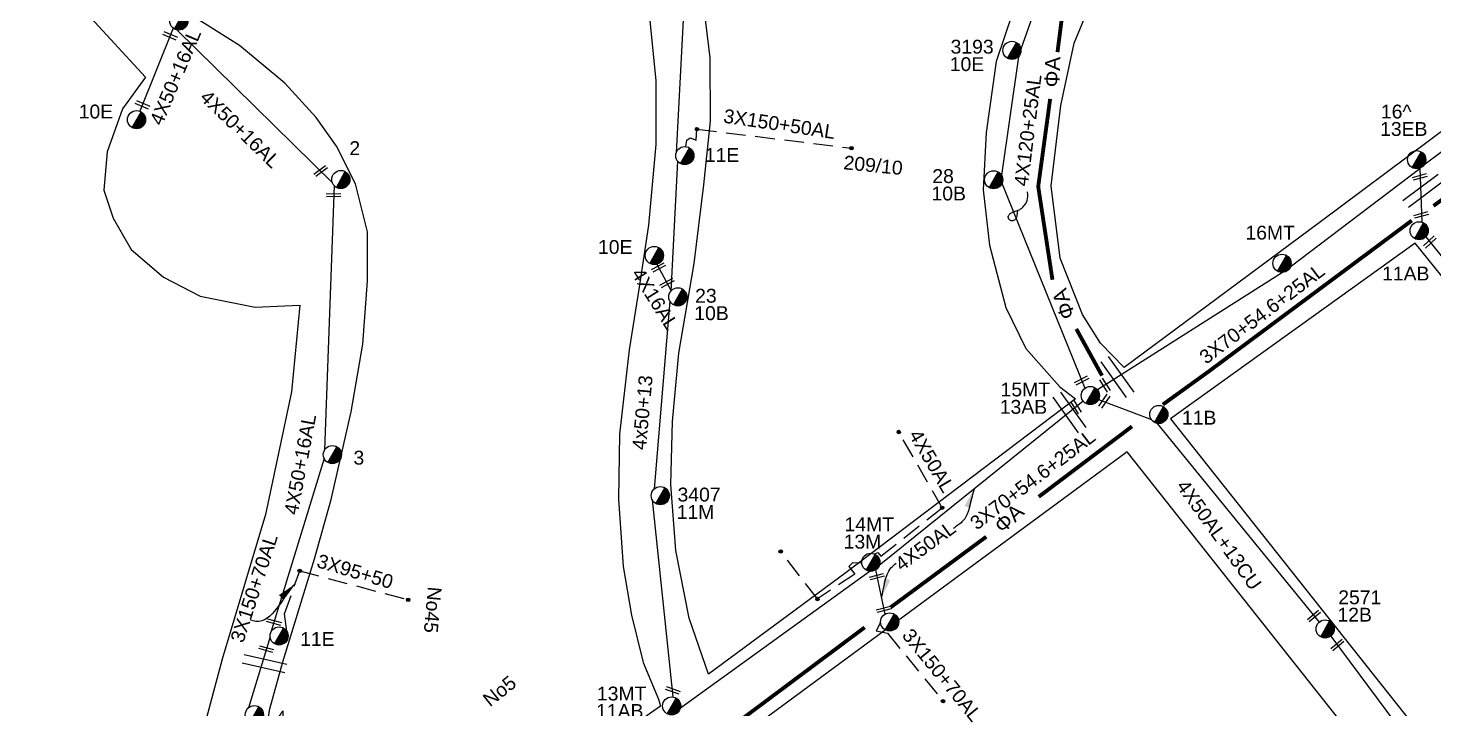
# Model space of a CAD drawing. Header units: millimetres. Extents: x 645 to 3057, y 900 to 1793.
# Drawn here: x 1969.6 to 2152, y 1468.6 to 1557 of the extents above; entities that cross this region are included whole.
import ezdxf

# ---------------------------------------------------------------- set-up
doc = ezdxf.new("R2010")
doc.units = ezdxf.units.MM
doc.linetypes.add('DASHED', pattern=[19.05, 12.7, -6.35])
for name, color, linetype in [('Άγνωστα', 7, 'Continuous'), ('Γυμνά εναέρια ΧΤ (3Φ)   4x16AL', 7, 'Continuous'), ('Γυμνά εναέρια ΧΤ (3Φ)   4x50AL', 7, 'Continuous'), ('Γυμνά εναέρια ΧΤ και ΦΟΠ (3Φ)   4x50+16AL', 7, 'Continuous'), ('Επιγραφές - Σχήματα', 7, 'Continuous'), ('Καλώδια ΧΤ   3x150+50AL', 7, 'DASHED'), ('Μηχανική τομή', 7, 'Continuous'), ('Στύλος ΦΜ', 7, 'Continuous'), ('Στύλος ΦΜ @ 1', 7, 'Continuous'), ('Συνδέσεις', 7, 'Continuous'), ('Συνεστραμμένα ΧΤ   3x70+54.6+25 AL', 7, 'SYN_LINE'), ('Συνεστραμμένα ΧΤ   4x120+25 AL', 7, 'SYN_LINE'), ('Τομή', 7, 'Continuous'), ('Υπόβαθρο ΔΕΗ', 7, 'Continuous'), ('Υπόγεια καλώδια Δικτύου ΧΤ και Παρ. ΧΤ - 3X150+70 AL', 7, 'DASHED'), ('Υπόγεια καλώδια Παροχών ΧΤ   4x50AL', 7, 'DASHED')]:
    doc.layers.add(name, color=color, linetype=linetype)
doc.styles.get("Standard").update_dxf_attribs({"font": 'arial.ttf'})
doc.linetypes.add('SYN_LINE', pattern='A,0.5,-0.0001,["/\\/\\/\\/",Standard,S=0.1,R=0,X=0,Y=-0.05],-0.25', length=0.7501)
doc.dimstyles.new('ISO-25', dxfattribs={"dimtxt": 2.5, "dimasz": 2.5, "dimexe": 1.25, "dimexo": 0.625, "dimtad": 1, "dimtxsty": 'Standard', "dimcen": 2.5, "dimadec": 0, "dimazin": 0, "dimtfac": 1, "dimtmove": 0, "dimatfit": 3, "dimfxl": 1, "dimarcsym": 0})

# ---------------------------------------------------------------- blocks, each defined once
blk = doc.blocks.new('ΥΠΑΡΧΩΝ ΤΣΙΜΕΝΤΕΝΙΟΣ ΣΤΥΛΟΣ')
at = {"layer": 'Στύλος ΦΜ'}
blk.add_hatch(color=256, dxfattribs=at).paths.add_polyline_path([(-1.29, -2.28, 0.574793), (2.62, 0, 0.268822), (1.3, 2.27)])
blk.add_line((-1.29, -2.28), (1.3, 2.27), dxfattribs=at)
blk.add_circle((0, 0), 2.62, dxfattribs=at)
at = {"layer": 'Στύλος ΦΜ', "flags": 4}
for tag, p in [('ΑΡΙΘΜΟΣ', (-4.68, 8.05)), ('ΤΥΠΟΣ', (-4.91, 3.03))]:
    blk.add_attdef(tag, p, '', height=4, dxfattribs=at)
blk = doc.blocks.new('ΜΗΧΑΝΙΚΗ ΤΟΜΗ')
at = {"layer": 'Μηχανική τομή', "ltscale": 40}
for p, q in [((-1.89, 0.78), (1.89, 0.78)), ((1.89, 0), (-1.89, 0))]:
    blk.add_line(p, q, dxfattribs=at)
blk = doc.blocks.new('ΤΟΜΗ')
at = {"layer": 'Τομή', "ltscale": 40}
for p, q in [((-5.68, 0), (5.68, 0)), ((5.68, -2.33), (-5.68, -2.33))]:
    blk.add_line(p, q, dxfattribs=at)
blk = doc.blocks.new('_ΣΥΝΔΕΣΗ')
at = {"layer": 'Συνδέσεις', "linetype": 'SYN_LINE', "ltscale": 40}
blk.add_hatch(color=256, dxfattribs=at).paths.add_polyline_path([(0.5, -0.01, 1), (-0.5, -0.01, 1)])
at = {"layer": 'Συνδέσεις'}
blk.add_circle((0, -0.01), 0.5, dxfattribs=at)

msp = doc.modelspace()

# ---------------------------------------------------------------- linework, layer by layer
at = {"layer": 'Άγνωστα', "color": 5}
for points in [[(2054.69488, 1559.71828), (2053.68366, 1540.81115)], [(2053.87232, 1539.73897), (2052.97672, 1522.8393)], [(2052.86439, 1521.55926), (2050.8372, 1497.17299)], [(2050.58398, 1495.7297), (2053.26422, 1470.15068)]]:
    msp.add_lwpolyline(points, dxfattribs=at)
at = {"layer": 'Άγνωστα', "color": 85}
for points in [[(2108.51096, 1508.79844), (2115.36368, 1506.1678)], [(2116.11691, 1505.68104), (2137.1208, 1479.84653)]]:
    msp.add_lwpolyline(points, dxfattribs=at)
at = {"layer": 'Άγνωστα', "color": 85, "linetype": 'DASHED', "ltscale": 0.2}
msp.add_lwpolyline([(2077.77148, 1487.52749), (2076.56372, 1487.56982), (2076.10359, 1487.089), (2076.87745, 1486.10645), (2072.01401, 1482.87416), (2067.25435, 1489.05371)], dxfattribs=at)
at = {"layer": 'Άγνωστα', "color": 6, "linetype": 'DASHED', "ltscale": 0.2}
msp.add_lwpolyline([(2004.82173, 1486.52371), (2018.89785, 1482.77255)], dxfattribs=at)
at = {"layer": 'Γυμνά εναέρια ΧΤ (3Φ)   4x16AL', "color": 5}
msp.add_lwpolyline([(2051.16058, 1526.34921), (2052.98501, 1522.99575)], dxfattribs=at)
at = {"layer": 'Γυμνά εναέρια ΧΤ (3Φ)   4x50AL', "color": 30, "linetype": 'SYN_LINE', "ltscale": 5}
msp.add_lwpolyline([(2079.57266, 1486.64495), (2080.76372, 1480.89024)], dxfattribs=at)
at = {"layer": 'Γυμνά εναέρια ΧΤ και ΦΟΠ (3Φ)   4x50+16AL', "color": 6}
for points in [[(1988.40277, 1557.01465), (1984.07894, 1546.22098)], [(1988.85344, 1556.79552), (2009.062, 1536.91497)], [(2009.28233, 1536.55979), (2008.05294, 1502.22475)], [(2008.00708, 1501.10294), (2001.1356, 1478.6779)]]:
    msp.add_lwpolyline(points, dxfattribs=at)
at = {"layer": 'Γυμνά εναέρια ΧΤ και ΦΟΠ (3Φ)   4x50+16AL', "color": 5}
for points in [[(2150.20561, 1538.81907), (2150.44751, 1531.82722)], [(2150.99575, 1529.91285), (2163.57399, 1514.31118)]]:
    msp.add_lwpolyline(points, dxfattribs=at)
at = {"layer": 'Γυμνά εναέρια ΧΤ και ΦΟΠ (3Φ)   4x50+16AL', "color": 30}
msp.add_lwpolyline([(2000.97233, 1477.96513), (1998.16098, 1468.73033)], dxfattribs=at)
at = {"layer": 'Γυμνά εναέρια ΧΤ και ΦΟΠ (3Φ)   4x50+16AL', "color": 85}
msp.add_lwpolyline([(2138.65484, 1478.06061), (2149.44417, 1463.52105)], dxfattribs=at)
at = {"layer": 'Επιγραφές - Σχήματα'}
msp.add_lwpolyline([(2097.96763, 1533.34047), (2097.95084, 1532.96414), (2097.90923, 1532.66487), (2097.84732, 1532.43375), (2097.76962, 1532.26184), (2097.68066, 1532.14023), (2097.58494, 1532.06002), (2097.487, 1532.01227), (2097.39135, 1531.98806), (2097.30176, 1531.97971), (2097.21907, 1531.98443), (2097.14334, 1532.00062), (2097.07466, 1532.02673), (2097.01311, 1532.06119), (2096.95877, 1532.10241), (2096.91172, 1532.14883), (2096.87204, 1532.19888), (2096.83982, 1532.25119), (2096.81517, 1532.30526), (2096.79821, 1532.36077), (2096.78906, 1532.41743), (2096.78784, 1532.47494), (2096.79468, 1532.533), (2096.80968, 1532.59129), (2096.83298, 1532.64953), (2096.86458, 1532.70739), (2096.90403, 1532.76443), (2096.95076, 1532.82023), (2097.00421, 1532.87431), (2097.06381, 1532.92625), (2097.12901, 1532.9756), (2097.19923, 1533.02189), (2097.27391, 1533.0647), (2097.35253, 1533.10378), (2097.43476, 1533.13974), (2097.52031, 1533.1734), (2097.60888, 1533.20559), (2097.70019, 1533.23713), (2097.79394, 1533.26884), (2097.88984, 1533.30154), (2097.98761, 1533.33606), (2098.087, 1533.37347), (2098.18799, 1533.41593), (2098.29058, 1533.46583), (2098.3948, 1533.52558), (2098.50066, 1533.59759), (2098.60819, 1533.68426), (2098.71741, 1533.788), (2098.82832, 1533.91121), (2098.93996, 1534.05603), (2099.04742, 1534.22344), (2099.14481, 1534.41417), (2099.22621, 1534.62896), (2099.28573, 1534.86851), (2099.31747, 1535.13355), (2099.31553, 1535.4248), (2099.27401, 1535.74299)], dxfattribs=at)
at = {"layer": 'Καλώδια ΧΤ   3x150+50AL', "color": 5, "ltscale": 0.2}
msp.add_lwpolyline([(2054.91639, 1541.6287), (2055.07749, 1542.4531), (2055.51072, 1542.7508), (2056.29594, 1542.4531), (2056.38451, 1543.89697), (2076.43517, 1541.41924)], dxfattribs=at)
at = {"layer": 'Συνεστραμμένα ΧΤ   3x70+54.6+25 AL', "color": 27, "ltscale": 20}
for points in [[(2157.33862, 1544.16923), (2150.73067, 1539.20702)], [(2150.20775, 1538.75708), (2133.37818, 1525.95602)], [(2132.35952, 1525.28496), (2108.37035, 1510.02051)]]:
    msp.add_lwpolyline(points, dxfattribs=at)
at = {"layer": 'Συνεστραμμένα ΧΤ   3x70+54.6+25 AL', "color": 30, "ltscale": 20}
for points in [[(2106.51694, 1508.56675), (2080.04554, 1487.22449)], [(2078.85469, 1486.46638), (2054.23494, 1468.70524)]]:
    msp.add_lwpolyline(points, dxfattribs=at)
at = {"layer": 'Συνεστραμμένα ΧΤ   4x120+25 AL', "color": 85, "ltscale": 20}
for points in [[(2105.42526, 1574.13285), (2098.42895, 1554.26353)], [(2098.10146, 1553.29808), (2095.89321, 1537.9311)], [(2095.97165, 1536.85603), (2106.73998, 1510.23973)]]:
    msp.add_lwpolyline(points, dxfattribs=at)
at = {"layer": 'Υπόβαθρο ΔΕΗ'}
msp.add_lwpolyline([(2198.45996, 1590.59429), (2204.8843, 1582.39419), (2186.3549, 1568.36203), (2165.6014, 1552.99934), (2137.30713, 1531.85463), (2111.8494, 1512.93839), (2108.76097, 1516.09208), (2106.42585, 1519.81504), (2103.51862, 1527.12171), (2102.36415, 1536.51791), (2103.62872, 1546.98296), (2105.33302, 1555.04176), (2108.68649, 1563.17414), (2115.61957, 1574.90229), (2126.17991, 1590.59429), (2156.47717, 1636.33663), (2162.7137, 1645.72554), (2175.12942, 1628.96771), (2191.90582, 1606.06784), (2190.21194, 1601.79667)], close=True, dxfattribs=at)
at = {"layer": 'Υπόβαθρο ΔΕΗ', "color": 85, "const_width": 0.5}
for points in [[(2118.93759, 1586.27087), (2106.14606, 1567.48372), (2104.57563, 1564.87795), (2103.1756, 1553.89314)], [(2102.22292, 1547.82267), (2100.67325, 1536.4325), (2102.52105, 1524.33202)], [(2162.37039, 1541.52109), (2151.98006, 1533.92652)], [(2149.16354, 1532.02559), (2122.76146, 1512.39179), (2116.8476, 1508.12213)], [(2105.61898, 1517.94645), (2108.95339, 1511.87598)], [(2112.84424, 1505.28148), (2100.73338, 1496.13817)], [(2093.92783, 1490.95394), (2081.50586, 1481.77608)], [(2078.15179, 1479.18062), (2059.03563, 1464.90177)]]:
    msp.add_lwpolyline(points, dxfattribs=at)
at = {"layer": 'Υπόβαθρο ΔΕΗ'}
for points in [[(1965.08166, 1572.05711), (1984.7855, 1550.66412), (1981.83174, 1546.5317), (1979.845, 1540.94663), (1979.3793, 1535.96725), (1980.58998, 1532.33696), (1982.95257, 1528.26211), (1987.15129, 1524.65566), (1991.90903, 1522.19995), (1999.02699, 1520.77013), (2004.83205, 1521.04938), (2003.76331, 1509.78688), (2000.36529, 1493.86277), (1994.73576, 1475.06977), (1991.89195, 1464.34307), (1990.89024, 1456.80078), (1991.22448, 1447.61379), (1992.72853, 1439.54038), (1995.70565, 1431.42804)], [(2097.45428, 1559.33246), (2095.20018, 1552.66174), (2093.91491, 1543.44095), (2093.51712, 1536.01922), (2094.35731, 1528.84554), (2096.48312, 1520.73932), (2099.08179, 1515.38849), (2103.4665, 1510.43142), (2105.52538, 1508.86742), (2075.72727, 1486.3139), (2057.86811, 1473.12394), (2055.35771, 1480.39382), (2053.64888, 1489.18826), (2052.99743, 1497.76034), (2053.19962, 1505.92585), (2054.03121, 1514.81112), (2056.03337, 1526.43713), (2057.29202, 1536.67029), (2058.1454, 1544.94498), (2058.07757, 1553.15091), (2057.13276, 1561.02314)], [(1999.64199, 1461.14072), (2000.93417, 1468.62417), (2002.61448, 1474.70329), (2006.75706, 1488.07475), (2008.92477, 1495.81201), (2011.51152, 1507.19153), (2013.03215, 1515.98188), (2013.63988, 1524.20158), (2013.601, 1530.55703), (2012.07635, 1536.80259), (2009.60601, 1541.70293), (2006.9397, 1545.40097), (2002.87313, 1549.88345), (1997.00385, 1554.76795), (1989.4408, 1559.51633)], [(2050.16299, 1558.8144), (2051.06476, 1550.19812), (2051.06455, 1541.89141), (2050.11102, 1531.42114), (2048.86168, 1523.35266), (2047.58538, 1515.21118), (2046.34101, 1504.29217), (2046.19493, 1495.82515), (2046.79756, 1487.08851), (2047.89387, 1480.78025), (2049.39298, 1474.62004), (2051.38513, 1469.84869), (2051.65903, 1468.95438), (2028.35379, 1452.66324)], [(2158.96268, 1454.38665), (2187.49595, 1482.14721), (2149.60473, 1529.06558), (2117.82164, 1506.27444), (2158.96268, 1454.38665)], [(2141.70227, 1464.73117), (2112.21755, 1501.9724), (2065.00259, 1467.16028), (2092.58239, 1428.31396), (2141.70227, 1464.73117)]]:
    msp.add_lwpolyline(points, dxfattribs=at)
at = {"layer": 'Υπόγεια καλώδια Δικτύου ΧΤ και Παρ. ΧΤ - 3X150+70 AL', "color": 6, "ltscale": 0.2}
msp.add_lwpolyline([(2003.15374, 1478.67993), (2002.86257, 1480.93665), (2004.82173, 1486.52371)], dxfattribs=at)
at = {"layer": 'Υπόγεια καλώδια Δικτύου ΧΤ και Παρ. ΧΤ - 3X150+70 AL', "color": 30, "ltscale": 0.2}
msp.add_lwpolyline([(2080.21761, 1479.79607), (2079.62099, 1478.75384), (2081.12967, 1478.42158), (2088.31781, 1469.59264)], dxfattribs=at)
at = {"layer": 'Υπόγεια καλώδια Παροχών ΧΤ   4x50AL', "color": 30, "ltscale": 0.2}
msp.add_lwpolyline([(2079.40385, 1488.72497), (2079.87888, 1488.91301), (2080.23138, 1488.42515), (2088.21312, 1494.72702), (2082.57404, 1504.55957)], dxfattribs=at)

# ---------------------------------------------------------------- block references
at = {"layer": 'Μηχανική τομή'}
for p, xscale, yscale, zscale, rotation in [((1987.9279, 1555.82922), 0.5000000000000021, 0.5000000000000021, 0.5000000000000021, 337.2985920200092), ((1984.33978, 1546.87212), 0.5000000000000021, 0.5000000000000021, 0.5000000000000021, 337.2985920200092), ((2007.65316, 1538.30094), 0.4999999999999789, 0.4999999999999789, 0.4999999999999789, 36.57351680210905), ((2150.25109, 1537.50433), 0.499999999999929, 0.499999999999929, 0.499999999999929, 15.70445479320824), ((2009.23115, 1535.13015), 0.5000000000000249, 0.5000000000000249, 0.5000000000000249, 1.832226441278574), ((2150.42187, 1532.5682), 0.499999999999929, 0.499999999999929, 0.499999999999929, 15.70445479320824), ((2151.65068, 1529.10049), 0.5000000000000904, 0.5000000000000904, 0.5000000000000904, 43.1935170882446), ((2051.48649, 1525.75016), 0.5000000000000432, 0.5000000000000432, 0.5000000000000432, 28.20573220710854), ((2052.58242, 1523.73575), 0.5000000000000432, 0.5000000000000432, 0.5000000000000432, 28.20573220710854), ((2106.40382, 1511.07062), 0.5000000000000644, 0.5000000000000644, 0.5000000000000644, 26.30295186162826), ((2109.49908, 1510.73872), 0.4999999999999015, 0.4999999999999015, 0.4999999999999015, 122.4343778989867), ((2109.41314, 1508.45211), 0.5000000000000252, 0.5000000000000252, 0.5000000000000252, 55.5233964830067), ((2105.74416, 1507.94371), 0.4999999999999015, 0.4999999999999015, 0.4999999999999015, 122.4343778989867), ((2079.79247, 1485.58292), 0.4999999999999996, 0.4999999999999996, 0.4999999999999996, 14.73160970909456), ((2080.67114, 1481.33756), 0.4999999999999996, 0.4999999999999996, 0.4999999999999996, 14.73160970909456), ((2001.44349, 1479.6827), 0.5000000000000214, 0.5000000000000214, 0.5000000000000214, 344.7689288768917), ((2136.58036, 1480.51127), 0.500000000000029, 0.500000000000029, 0.500000000000029, 39.90333365041222), ((2000.41372, 1476.18255), 0.5000000000000214, 0.5000000000000214, 0.5000000000000214, 344.7689288768917), ((2139.62795, 1476.74926), 0.500000000000029, 0.500000000000029, 0.500000000000029, 39.90333365041222), ((2053.19401, 1470.82077), 0.4999999999999958, 0.4999999999999958, 0.4999999999999958, 340.6168338364619)]:
    msp.add_blockref('ΜΗΧΑΝΙΚΗ ΤΟΜΗ', p, dxfattribs=dict(at, xscale=xscale, yscale=yscale, zscale=zscale, rotation=rotation))
at = {"layer": 'Στύλος ΦΜ @ 1', "ltscale": 40}
ref = msp.add_blockref('ΥΠΑΡΧΩΝ ΤΣΙΜΕΝΤΕΝΙΟΣ ΣΤΥΛΟΣ', (1989.13132, 1557.94004), dxfattribs=dict(at, xscale=0.4499999999998181, yscale=0.4499999999998181, zscale=0.4499999999998181))
ref.add_attrib('ΤΥΠΟΣ', '10E', (1990.23953, 1561.11107), dxfattribs={"layer": 'Στύλος ΦΜ', "height": 1.8, "flags": 4})
ref = msp.add_blockref('ΥΠΑΡΧΩΝ ΤΣΙΜΕΝΤΕΝΙΟΣ ΣΤΥΛΟΣ', (2097.25973, 1554.12187), dxfattribs=dict(at, xscale=0.4499999999998181, yscale=0.4499999999998181, zscale=0.4499999999998181))
ref.add_attrib('ΤΥΠΟΣ', '10E', (2089.19136, 1551.43729), dxfattribs={"layer": 'Στύλος ΦΜ', "height": 1.8, "flags": 4})
ref.add_attrib('ΑΡΙΘΜΟΣ', '3193', (2089.29791, 1553.69958), dxfattribs={"layer": 'Στύλος ΦΜ', "height": 1.8, "flags": 4})
ref = msp.add_blockref('ΥΠΑΡΧΩΝ ΤΣΙΜΕΝΤΕΝΙΟΣ ΣΤΥΛΟΣ', (1983.64566, 1545.1258), dxfattribs=dict(at, xscale=0.4499999999998181, yscale=0.4499999999998181, zscale=0.4499999999998181))
ref.add_attrib('ΤΥΠΟΣ', '10E', (1976.1346, 1545.27936), dxfattribs={"layer": 'Στύλος ΦΜ', "height": 1.8, "flags": 4})
ref = msp.add_blockref('ΥΠΑΡΧΩΝ ΤΣΙΜΕΝΤΕΝΙΟΣ ΣΤΥΛΟΣ', (2149.79566, 1539.92319), dxfattribs=dict(at, xscale=0.4499999999998181, yscale=0.4499999999998181, zscale=0.4499999999998181))
ref.add_attrib('ΤΥΠΟΣ', '13EB', (2145.04624, 1543.01371), dxfattribs={"layer": 'Στύλος ΦΜ', "height": 1.8, "flags": 4})
ref.add_attrib('ΑΡΙΘΜΟΣ', '16^ ', (2145.15279, 1545.276), dxfattribs={"layer": 'Στύλος ΦΜ', "height": 1.8, "flags": 4})
ref = msp.add_blockref('ΥΠΑΡΧΩΝ ΤΣΙΜΕΝΤΕΝΙΟΣ ΣΤΥΛΟΣ', (2010.15712, 1537.3484), dxfattribs=dict(at, xscale=0.4499999999998181, yscale=0.4499999999998181, zscale=0.4499999999998181))
ref.add_attrib('ΤΥΠΟΣ', '2', (2011.26533, 1540.51943), dxfattribs={"layer": 'Στύλος ΦΜ', "height": 1.8, "flags": 4})
ref = msp.add_blockref('ΥΠΑΡΧΩΝ ΤΣΙΜΕΝΤΕΝΙΟΣ ΣΤΥΛΟΣ', (2054.80663, 1540.45606), dxfattribs=dict(at, xscale=0.4499999999998181, yscale=0.4499999999998181, zscale=0.4499999999998181))
ref.add_attrib('ΤΥΠΟΣ', '11E', (2057.40616, 1539.6328), dxfattribs={"layer": 'Στύλος ΦΜ', "height": 1.8, "flags": 4})
ref = msp.add_blockref('ΥΠΑΡΧΩΝ ΤΣΙΜΕΝΤΕΝΙΟΣ ΣΤΥΛΟΣ', (2094.88799, 1537.31736), dxfattribs=dict(at, xscale=0.4499999999998181, yscale=0.4499999999998181, zscale=0.4499999999998181))
ref.add_attrib('ΤΥΠΟΣ', '10B', (2086.81962, 1534.63278), dxfattribs={"layer": 'Στύλος ΦΜ', "height": 1.8, "flags": 4})
ref.add_attrib('ΑΡΙΘΜΟΣ', '28', (2086.92617, 1536.89507), dxfattribs={"layer": 'Στύλος ΦΜ', "height": 1.8, "flags": 4})
ref = msp.add_blockref('ΥΠΑΡΧΩΝ ΤΣΙΜΕΝΤΕΝΙΟΣ ΣΤΥΛΟΣ', (2132.31458, 1526.46187), dxfattribs=dict(at, xscale=0.4499999999998181, yscale=0.4499999999998181, zscale=0.4499999999998181))
ref.add_attrib('ΤΥΠΟΣ', '16MT', (2127.56515, 1529.5524), dxfattribs={"layer": 'Στύλος ΦΜ', "height": 1.8, "flags": 4})
ref = msp.add_blockref('ΥΠΑΡΧΩΝ ΤΣΙΜΕΝΤΕΝΙΟΣ ΣΤΥΛΟΣ', (2150.11682, 1530.69683), dxfattribs=dict(at, xscale=0.4499999999998181, yscale=0.4499999999998181, zscale=0.4499999999998181))
ref.add_attrib('ΤΥΠΟΣ', '11AB', (2145.30499, 1524.23533), dxfattribs={"layer": 'Στύλος ΦΜ', "height": 1.8, "flags": 4})
ref = msp.add_blockref('ΥΠΑΡΧΩΝ ΤΣΙΜΕΝΤΕΝΙΟΣ ΣΤΥΛΟΣ', (2050.85052, 1527.48543), dxfattribs=dict(at, xscale=0.4499999999998181, yscale=0.4499999999998181, zscale=0.4499999999998181))
ref.add_attrib('ΤΥΠΟΣ', '10E', (2043.53318, 1527.68734), dxfattribs={"layer": 'Στύλος ΦΜ', "height": 1.8, "flags": 4})
ref = msp.add_blockref('ΥΠΑΡΧΩΝ ΤΣΙΜΕΝΤΕΝΙΟΣ ΣΤΥΛΟΣ', (2053.90387, 1522.11299), dxfattribs=dict(at, xscale=0.4499999999998181, yscale=0.4499999999998181, zscale=0.4499999999998181))
ref.add_attrib('ΤΥΠΟΣ', '10B', (2056.03468, 1519.09256), dxfattribs={"layer": 'Στύλος ΦΜ', "height": 1.8, "flags": 4})
ref.add_attrib('ΑΡΙΘΜΟΣ', '23', (2056.14123, 1521.35485), dxfattribs={"layer": 'Στύλος ΦΜ', "height": 1.8, "flags": 4})
ref = msp.add_blockref('ΥΠΑΡΧΩΝ ΤΣΙΜΕΝΤΕΝΙΟΣ ΣΤΥΛΟΣ', (2107.44283, 1509.29467), dxfattribs=dict(at, xscale=0.4499999999998181, yscale=0.4499999999998181, zscale=0.4499999999998181))
ref.add_attrib('ΤΥΠΟΣ', '13AB', (2095.68208, 1506.9223), dxfattribs={"layer": 'Στύλος ΦΜ', "height": 1.8, "flags": 4})
ref.add_attrib('ΑΡΙΘΜΟΣ', '15MT', (2095.78863, 1509.18459), dxfattribs={"layer": 'Στύλος ΦΜ', "height": 1.8, "flags": 4})
ref = msp.add_blockref('ΥΠΑΡΧΩΝ ΤΣΙΜΕΝΤΕΝΙΟΣ ΣΤΥΛΟΣ', (2116.3314, 1506.83911), dxfattribs=dict(at, xscale=0.4499999999998181, yscale=0.4499999999998181, zscale=0.4499999999998181))
ref.add_attrib('ΤΥΠΟΣ', '11B', (2119.32837, 1505.51768), dxfattribs={"layer": 'Στύλος ΦΜ', "height": 1.8, "flags": 4})
ref = msp.add_blockref('ΥΠΑΡΧΩΝ ΤΣΙΜΕΝΤΕΝΙΟΣ ΣΤΥΛΟΣ', (2009.06452, 1501.62155), dxfattribs=dict(at, xscale=0.4499999999998181, yscale=0.4499999999998181, zscale=0.4499999999998181))
ref.add_attrib('ΤΥΠΟΣ', '3', (2011.79807, 1500.32384), dxfattribs={"layer": 'Στύλος ΦΜ', "height": 1.8, "flags": 4})
ref = msp.add_blockref('ΥΠΑΡΧΩΝ ΤΣΙΜΕΝΤΕΝΙΟΣ ΣΤΥΛΟΣ', (2051.61886, 1496.292), dxfattribs=dict(at, xscale=0.4499999999998181, yscale=0.4499999999998181, zscale=0.4499999999998181))
ref.add_attrib('ΤΥΠΟΣ', '11M', (2053.74967, 1493.27157), dxfattribs={"layer": 'Στύλος ΦΜ', "height": 1.8, "flags": 4})
ref.add_attrib('ΑΡΙΘΜΟΣ', '3407', (2053.85622, 1495.53386), dxfattribs={"layer": 'Στύλος ΦΜ', "height": 1.8, "flags": 4})
ref = msp.add_blockref('ΥΠΑΡΧΩΝ ΤΣΙΜΕΝΤΕΝΙΟΣ ΣΤΥΛΟΣ', (2078.94379, 1487.64077), dxfattribs=dict(at, xscale=0.4499999999998181, yscale=0.4499999999998181, zscale=0.4499999999998181))
ref.add_attrib('ΤΥΠΟΣ', '13M', (2075.42147, 1489.41432), dxfattribs={"layer": 'Στύλος ΦΜ', "height": 1.8, "flags": 4})
ref.add_attrib('ΑΡΙΘΜΟΣ', '14MT', (2075.52802, 1491.67661), dxfattribs={"layer": 'Στύλος ΦΜ', "height": 1.8, "flags": 4})
ref = msp.add_blockref('ΥΠΑΡΧΩΝ ΤΣΙΜΕΝΤΕΝΙΟΣ ΣΤΥΛΟΣ', (2137.91652, 1478.97822), dxfattribs=dict(at, xscale=0.4499999999998181, yscale=0.4499999999998181, zscale=0.4499999999998181))
ref.add_attrib('ΤΥΠΟΣ', '12B', (2139.50798, 1479.93214), dxfattribs={"layer": 'Στύλος ΦΜ', "height": 1.8, "flags": 4})
ref.add_attrib('ΑΡΙΘΜΟΣ', '2571', (2139.61453, 1482.19442), dxfattribs={"layer": 'Στύλος ΦΜ', "height": 1.8, "flags": 4})
at = {"layer": 'Στύλος ΦΜ @ 1', "ltscale": 40, "xscale": 0.4499999999998181, "yscale": 0.4499999999998181, "zscale": 0.4499999999998181}
msp.add_blockref('ΥΠΑΡΧΩΝ ΤΣΙΜΕΝΤΕΝΙΟΣ ΣΤΥΛΟΣ', (2081.39134, 1479.89363), dxfattribs=at)
at = {"layer": 'Στύλος ΦΜ @ 1', "ltscale": 40}
ref = msp.add_blockref('ΥΠΑΡΧΩΝ ΤΣΙΜΕΝΤΕΝΙΟΣ ΣΤΥΛΟΣ', (2002.14528, 1478.07152), dxfattribs=dict(at, xscale=0.4499999999998181, yscale=0.4499999999998181, zscale=0.4499999999998181))
ref.add_attrib('ΤΥΠΟΣ', '11E', (2004.87883, 1476.77381), dxfattribs={"layer": 'Στύλος ΦΜ', "height": 1.8, "flags": 4})
ref = msp.add_blockref('ΥΠΑΡΧΩΝ ΤΣΙΜΕΝΤΕΝΙΟΣ ΣΤΥΛΟΣ', (2053.09106, 1468.98571), dxfattribs=dict(at, xscale=0.4499999999998181, yscale=0.4499999999998181, zscale=0.4499999999998181))
ref.add_attrib('ΤΥΠΟΣ', '11AB', (2043.28988, 1467.42892), dxfattribs={"layer": 'Στύλος ΦΜ', "height": 1.8, "flags": 4})
ref.add_attrib('ΑΡΙΘΜΟΣ', '13MT', (2043.39643, 1469.6912), dxfattribs={"layer": 'Στύλος ΦΜ', "height": 1.8, "flags": 4})
ref = msp.add_blockref('ΥΠΑΡΧΩΝ ΤΣΙΜΕΝΤΕΝΙΟΣ ΣΤΥΛΟΣ', (1998.93841, 1467.8456), dxfattribs=dict(at, xscale=0.4499999999998181, yscale=0.4499999999998181, zscale=0.4499999999998181))
ref.add_attrib('ΤΥΠΟΣ', '4', (2001.67196, 1466.54789), dxfattribs={"layer": 'Στύλος ΦΜ', "height": 1.8, "flags": 4})
at = {"layer": 'Συνδέσεις', "xscale": 0.4499999999998181, "yscale": 0.4499999999998181, "zscale": 0.4499999999998181}
for p in [(2056.38451, 1543.89697), (2076.43517, 1541.41924), (2082.57404, 1504.55957), (2088.21312, 1494.72702), (2067.25435, 1489.05371), (2004.82173, 1486.52371), (2018.89785, 1482.77255), (2072.01401, 1482.87416), (2088.31781, 1469.59264)]:
    msp.add_blockref('_ΣΥΝΔΕΣΗ', p, dxfattribs=at)
at = {"layer": 'Τομή'}
for p, xscale, yscale, zscale, rotation in [((2150.29111, 1536.34768), 0.5000000000009638, 0.5000000000009638, 0.5000000000009638, 36.86916773869346), ((2110.47162, 1511.35756), 0.5000000000011207, 0.5000000000011207, 0.5000000000011207, 125.4715006320241), ((2104.27531, 1506.75946), 0.5000000000011207, 0.5000000000011207, 0.5000000000011207, 125.4715006320241), ((2000.38718, 1475.03922), 0.4999999999999724, 0.4999999999999724, 0.4999999999999724, 347.1906167496016)]:
    msp.add_blockref('ΤΟΜΗ', p, dxfattribs=dict(at, xscale=xscale, yscale=yscale, zscale=zscale, rotation=rotation))

# ---------------------------------------------------------------- texts
at = {"layer": 'Γυμνά εναέρια ΧΤ (3Φ)   4x16AL', "color": 7, "insert": (2049.32685, 1526.08626), "char_height": 1.8, "width": 168.3717627, "attachment_point": 1, "rotation": 302.2409235}
msp.add_mtext('4X16AL', dxfattribs=at)
at = {"layer": 'Γυμνά εναέρια ΧΤ (3Φ)   4x50AL', "color": 7, "insert": (2081.86857, 1487.85456), "char_height": 1.8, "width": 168.3717627, "attachment_point": 1, "rotation": 36.1860833}
msp.add_mtext('4X50AL', dxfattribs=at)
at = {"layer": 'Γυμνά εναέρια ΧΤ και ΦΟΠ (3Φ)   4x50+16AL', "color": 7, "char_height": 1.8, "width": 168.3717627, "attachment_point": 1}
for insert, rotation in [((1985.27496, 1544.92989), 67.0902846), ((1992.98474, 1549.15299), 315.9563294), ((2002.77794, 1494.03475), 79.4157568)]:
    msp.add_mtext('4X50+16AL', dxfattribs=dict(at, insert=insert, rotation=rotation))
at = {"layer": 'Επιγραφές - Σχήματα', "color": 7, "char_height": 1.8, "width": 168.3717627, "attachment_point": 1}
for s, insert, rotation in [('209/10', (2075.51503, 1540.48027), 354.3327815), ('4x50+13', (2047.95398, 1502.32765), 84.7000116), ('4X50AL+13CU', (2119.98357, 1498.56944), 305.6314817), ('3X95+50', (2007.41806, 1488.76604), 343.4287146), ('No45', (2023.25703, 1484.36649), 264.9063591), ('No5', (2028.39266, 1470.1838), 38.6604842)]:
    msp.add_mtext(s, dxfattribs=dict(at, insert=insert, rotation=rotation))
at = {"layer": 'Καλώδια ΧΤ   3x150+50AL', "color": 7, "insert": (2059.99486, 1546.53359), "char_height": 1.8, "width": 168.3717627, "attachment_point": 1, "rotation": 351.5426923}
msp.add_mtext('3X150+50AL', dxfattribs=at)
at = {"layer": 'Συνεστραμμένα ΧΤ   3x70+54.6+25 AL', "color": 7, "char_height": 1.8, "width": 168.3717627, "attachment_point": 1, "rotation": 37.2722224}
for insert in [(2121.37795, 1514.71204), (2091.61766, 1493.17014)]:
    msp.add_mtext('3X70+54.6+25AL', dxfattribs=dict(at, insert=insert))
at = {"layer": 'Συνεστραμμένα ΧΤ   4x120+25 AL', "color": 7, "insert": (2097.53346, 1536.61013), "char_height": 1.8, "width": 168.3717627, "attachment_point": 1, "rotation": 82.9441005}
msp.add_mtext('4X120+25AL', dxfattribs=at)
at = {"layer": 'Υπόβαθρο ΔΕΗ', "char_height": 1.8, "width": 4.6964718, "attachment_point": 1}
for insert, rotation in [((2101.44989, 1549.35962), 87.8554483), ((2103.66571, 1518.97606), 108.1574653), ((2094.7416, 1492.70705), 42.6469742)]:
    msp.add_mtext('{\\H1.083x;\\C85;ΦΑ}', dxfattribs=dict(at, insert=insert, rotation=rotation))
at = {"layer": 'Υπόγεια καλώδια Δικτύου ΧΤ και Παρ. ΧΤ - 3X150+70 AL', "color": 7, "char_height": 1.8, "width": 168.3717627, "attachment_point": 1}
for insert, rotation in [((1995.78015, 1477.62275), 71.9989507), ((2084.2878, 1479.2341), 309.1073322)]:
    msp.add_mtext('3X150+70AL', dxfattribs=dict(at, insert=insert, rotation=rotation))
at = {"layer": 'Υπόγεια καλώδια Παροχών ΧΤ   4x50AL', "color": 7, "insert": (2085.36433, 1505.10983), "char_height": 1.8, "width": 168.3717627, "attachment_point": 1, "rotation": 300.4953216}
msp.add_mtext('4X50AL', dxfattribs=at)

# ---------------------------------------------------------------- leaders
at = {"layer": 'Επιγραφές - Σχήματα', "path_type": 1}
for points in [[(2092.35845, 1497.15163), (2090.78125, 1492.87858), (2089.64647, 1492.02789)], [(2080.31221, 1483.07176), (2081.5561, 1486.89967), (2082.23487, 1487.53572)], [(2004.21554, 1484.795), (1999.11029, 1479.95739), (1998.43107, 1480.1014)]]:
    msp.add_leader(points, dimstyle='ISO-25', override={"dimgap": 0.625, "dimtad": 0}, dxfattribs=at)

doc.saveas('drawing.dxf')
